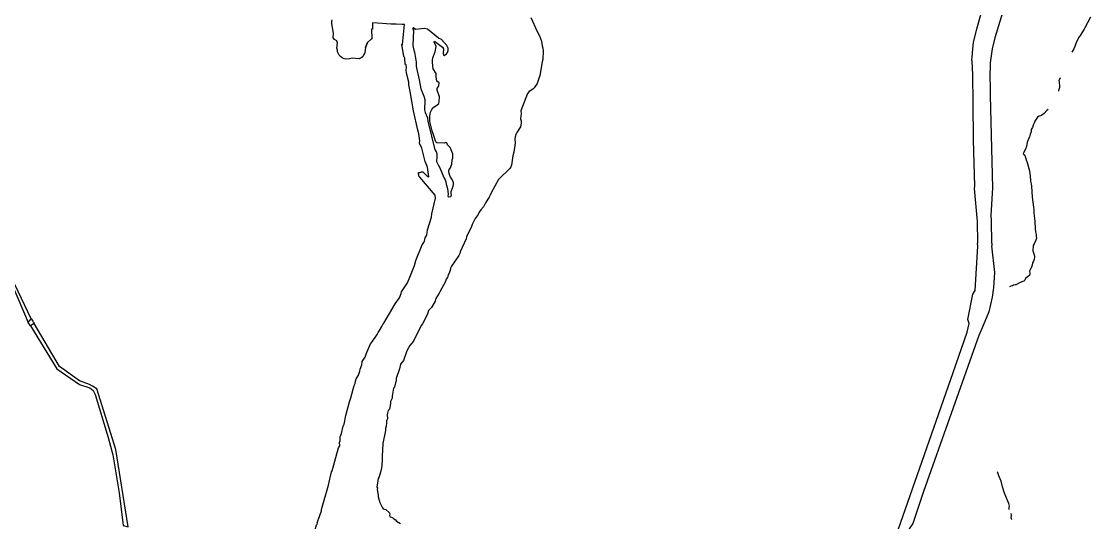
# Model space of a CAD drawing. Extents: x 708293 to 716990, y 4902010 to 4917550.
# Drawn here: x 713470 to 715499, y 4908820 to 4909771 of the extents above; entities that cross this region are included whole.
import ezdxf

# ---------------------------------------------------------------- set-up
doc = ezdxf.new("R2010")
doc.units = 0
for name, color, linetype in [('creek', 7, 'Continuous'), ('creek-fill', 7, 'Continuous'), ('river-fill', 7, 'Continuous'), ('river_lake_canal', 7, 'Continuous'), ('Underground', 7, 'Continuous')]:
    doc.layers.add(name, color=color, linetype=linetype)

msp = doc.modelspace()

# ---------------------------------------------------------------- linework, layer by layer
at = {"layer": 'creek'}
for points in [[(715499.1, 4909778.9), (715488.2, 4909758.5), (715486.9, 4909756.1), (715479.6, 4909744.2), (715476.3, 4909739.6), (715471, 4909728.9), (715469.2, 4909723.6), (715467.3, 4909719.1), (715463.7, 4909712.7)], [(715438.2, 4909638.6), (715438.5, 4909639.1), (715438.7, 4909639.5), (715439.3, 4909642.8), (715440.8, 4909646.3), (715441, 4909650.3), (715440.1, 4909653.8), (715440.3, 4909656.5), (715439.6, 4909658.8), (715441.7, 4909664.9)], [(715418.6, 4909603.9), (715415.8, 4909602.2), (715411.2, 4909596.4), (715406.7, 4909593), (715403.8, 4909592), (715401.4, 4909591.6), (715398.3, 4909589.3), (715393.4, 4909581.9), (715392.3, 4909577.7), (715390.2, 4909574), (715388.7, 4909570.1), (715386.5, 4909566.2), (715386.4, 4909561.3), (715384.3, 4909557.1), (715383.1, 4909552.3), (715380.9, 4909546.5), (715378.9, 4909542), (715377.8, 4909537.8), (715377.2, 4909534.6), (715377, 4909532.3), (715376.3, 4909529.9), (715372.4, 4909523), (715371.4, 4909519.9), (715374.1, 4909517.3), (715376.7, 4909508.3), (715378.6, 4909503.7), (715383.1, 4909487.9), (715383.8, 4909482.2), (715384.6, 4909479), (715385.3, 4909468.3), (715386.2, 4909463.1), (715386.7, 4909458.3), (715387.9, 4909437.7), (715390.9, 4909418.7), (715391.3, 4909413.6), (715391.3, 4909408.3), (715391.8, 4909402.5), (715392.7, 4909397.2), (715393.3, 4909392.2), (715394, 4909377.3), (715394.6, 4909371.9), (715395.5, 4909367.1), (715395.5, 4909363.1), (715396.5, 4909359.6), (715395.3, 4909356.2), (715392, 4909349.3), (715389.8, 4909345.9), (715389.4, 4909336), (715390.7, 4909332), (715392.2, 4909328.9), (715392.4, 4909324.4), (715392.3, 4909319.5), (715390.6, 4909316.6), (715388.8, 4909313), (715388.5, 4909308.9), (715386.7, 4909304.8), (715384.9, 4909301.2), (715383.4, 4909297.1), (715383.6, 4909293.3), (715383.3, 4909289), (715379.6, 4909286.6), (715375.8, 4909283.4), (715374.6, 4909280.3), (715372.5, 4909278.4), (715368.9, 4909276.8), (715367.4, 4909276.7), (715365.4, 4909276.1), (715357.2, 4909271.5), (715355.8, 4909271.1), (715353, 4909270.6), (715351, 4909269.7), (715347.7, 4909268.7), (715345, 4909267.6)], [(713482.7, 4909200.1), (713488.5, 4909207.2)], [(713487.6, 4909193.4), (713482.7, 4909200.1)], [(713494.3, 4909197.9), (713487.6, 4909193.4)], [(713488.5, 4909207.2), (713488.5, 4909207.2), (713488.6, 4909207.2), (713488.8, 4909207), (713489.5, 4909206.3), (713490.7, 4909204.6), (713491.9, 4909202.7), (713492.7, 4909201.5), (713493.8, 4909200.1), (713493.9, 4909199), (713494.3, 4909197.9)], [(715344.7, 4908845.5), (715344.6, 4908846.9), (715344.6, 4908849.1), (715345, 4908851.9), (715344.2, 4908856.5), (715342.1, 4908860.8), (715336, 4908876.2), (715332.1, 4908888.3), (715329.1, 4908898.8), (715324.7, 4908909.2), (715322.3, 4908916.5)], [(715347.5, 4908837.7), (715347.5, 4908837.5), (715348.3, 4908834.9), (715348.3, 4908833.2), (715348, 4908829.9), (715348.3, 4908828), (715348.7, 4908827), (715349.3, 4908826.2)]]:
    msp.add_lwpolyline(points, dxfattribs=at)
at = {"layer": 'creek-fill'}
for p, q in [((713482.7, 4909200.1), (713488.5, 4909207.2)), ((713494.3, 4909197.9), (713487.6, 4909193.4))]:
    msp.add_line(p, q, dxfattribs=at)
for points in [[(713487.6, 4909193.4), (713482.7, 4909200.1)], [(713488.5, 4909207.2), (713488.5, 4909207.2), (713488.6, 4909207.2), (713488.8, 4909207), (713489.5, 4909206.3), (713490.7, 4909204.6), (713491.9, 4909202.7), (713492.7, 4909201.5), (713493.8, 4909200.1), (713493.9, 4909199), (713494.3, 4909197.9)]]:
    msp.add_lwpolyline(points, dxfattribs=at)
at = {"layer": 'river-fill'}
for points in [[(715338.7, 4909809.9), (715317.4, 4909739.9), (715312.3, 4909718.9), (715308.5, 4909692.4), (715307.6, 4909663), (715308.2, 4909649.8), (715308.7, 4909630.6), (715313.2, 4909455.1), (715309.9, 4909402.7), (715310.1, 4909393.3), (715310.9, 4909350.7), (715311.4, 4909350.7), (715311.6, 4909345.3), (715311, 4909345.3), (715316.6, 4909295.1), (715314.8, 4909266.3), (715312.5, 4909247.8), (715305.8, 4909220.4), (715295.2, 4909194.2), (715286.7, 4909175.2), (715182.3, 4908879.3), (715161.5, 4908818.9)], [(715134.1, 4908806.7), (715238.6, 4909105.1), (715264.8, 4909181.9), (715268.6, 4909197.8), (715265.9, 4909205.8), (715275.5, 4909254), (715280, 4909260.7), (715285.1, 4909344.5), (715284.5, 4909350.3), (715285.2, 4909350.3), (715284.4, 4909392.1), (715284.1, 4909398.7), (715278.6, 4909453.9), (715279.1, 4909458.3), (715276.8, 4909546.7), (715276, 4909616.4), (715275.3, 4909669.9), (715274.4, 4909695.7), (715273.4, 4909697.3), (715273.5, 4909698.7), (715274.4, 4909702.4), (715275.5, 4909719.3), (715276.9, 4909730.8), (715283, 4909757.2), (715292.8, 4909790.3)], [(714132.8, 4909159.8), (714135.6, 4909163.1), (714137.8, 4909166.3), (714140.2, 4909169.9), (714142.7, 4909173.5), (714145.1, 4909177.5), (714147.3, 4909181.1), (714149.5, 4909184.7), (714154, 4909192.1), (714155.7, 4909196.4), (714157.9, 4909198.8), (714179.5, 4909235.5), (714187.9, 4909246.9), (714191, 4909254.7), (714191.5, 4909258.4), (714202.6, 4909275), (714207.4, 4909286.1), (714216.2, 4909308.2), (714218.3, 4909317.5), (714230.5, 4909347.5), (714232.3, 4909350), (714234.1, 4909351.6), (714235.3, 4909354.4), (714236.6, 4909360.7), (714239.3, 4909365.5), (714240.9, 4909375.4), (714248.5, 4909399.8), (714249, 4909406), (714255.9, 4909435.5), (714255.2, 4909441.5), (714226.3, 4909475.4), (714224.1, 4909477.2), (714223.6, 4909484.5), (714226.7, 4909484.7), (714229.2, 4909485.6), (714231.6, 4909485.4), (714240.8, 4909477), (714243.2, 4909476.5), (714240.7, 4909494.3), (714236.5, 4909505), (714229.9, 4909530.4), (714225.7, 4909540.2), (714226.5, 4909544.7), (714224.3, 4909557.9), (714222.4, 4909564.9), (714214.1, 4909601.5), (714208, 4909637.8), (714206.5, 4909644.7), (714205.6, 4909650.7), (714205.6, 4909655.5), (714200.7, 4909672.6), (714200.3, 4909679.1), (714200.8, 4909683.1), (714200.2, 4909688.4), (714199.2, 4909689.7), (714198.6, 4909689.3), (714197.9, 4909701.6), (714196.7, 4909704.1), (714195.7, 4909704.2), (714191.8, 4909727.7), (714193.6, 4909727.5), (714197, 4909765), (714192.6, 4909765.4), (714181.1, 4909765.7), (714171.5, 4909765.5), (714136.8, 4909768.3), (714136.2, 4909767.9), (714136.5, 4909756), (714134.7, 4909756), (714134.8, 4909737.7), (714134.1, 4909737.3), (714126.9, 4909730.7), (714122.9, 4909721.8), (714121.9, 4909712.3), (714118.2, 4909703.9), (714115.1, 4909701.8), (714110.8, 4909700.1), (714097.5, 4909701.6), (714093, 4909699.9), (714087.8, 4909699.3), (714082.7, 4909700), (714078.7, 4909701.7), (714075.9, 4909704.7), (714073, 4909706.9), (714069.9, 4909713), (714069.8, 4909716.2), (714068.9, 4909720.5), (714070, 4909729.7), (714068.5, 4909734.2), (714064.5, 4909736.8), (714062, 4909740), (714062.3, 4909748.6), (714059.5, 4909766.7), (714059.5, 4909771), (714059.9, 4909773.8)], [(714436.6, 4909778.1), (714448.7, 4909751.7), (714453.6, 4909743.4), (714457.4, 4909733.8), (714458.6, 4909724.7), (714459.9, 4909720.2), (714460.5, 4909715.1), (714459.7, 4909699), (714458.3, 4909694.3), (714454, 4909668.4), (714448.6, 4909653.3), (714443.4, 4909644.9), (714440.7, 4909642.3), (714433.6, 4909638.3), (714430.3, 4909634), (714417.9, 4909601.5), (714418.3, 4909596.3), (714417.5, 4909586.4), (714418.5, 4909582.7), (714418.6, 4909578.2), (714417.4, 4909570.9), (714410.3, 4909560.6), (714408.1, 4909556.3), (714407.1, 4909552.2), (714406.5, 4909547.9), (714407.2, 4909540.1), (714404.8, 4909523.1), (714402.6, 4909516), (714399.9, 4909498.4), (714398.6, 4909495.1), (714396.7, 4909492.3), (714375.7, 4909471.2), (714361.5, 4909445.9), (714359.5, 4909441.6), (714357.6, 4909437.9)], [(714219.4, 4909686.3), (714220.4, 4909679.5), (714225.2, 4909660.3), (714227.8, 4909643.1), (714233.7, 4909629.5), (714235.5, 4909622.7), (714235.5, 4909615.5), (714235, 4909609.7), (714235.1, 4909603.6), (714236.3, 4909598.3), (714240.5, 4909587.9), (714241.4, 4909581.9), (714254.6, 4909527.5), (714257.4, 4909524.1), (714258.6, 4909519.7), (714258.7, 4909513.9), (714257.9, 4909505), (714262, 4909496.7), (714263.8, 4909494.8), (714272.5, 4909473.8), (714274.5, 4909470.5), (714275.7, 4909466.9), (714276.3, 4909462.1), (714278.5, 4909454.1), (714280.1, 4909443.5), (714279.6, 4909439.6), (714281.5, 4909438.3), (714285.1, 4909439.1), (714286.6, 4909441.5), (714285.9, 4909444.7), (714285.9, 4909448.2), (714289.2, 4909458.3), (714290.1, 4909461.9), (714289.9, 4909465.5), (714287.1, 4909472.6), (714284.7, 4909475.3), (714282.9, 4909478.6), (714281.6, 4909482.7), (714281.1, 4909486.8), (714281.9, 4909490.3), (714284.6, 4909493.1), (714285.4, 4909497), (714287, 4909500.2), (714287.8, 4909508.4), (714288.7, 4909511.8), (714289.1, 4909520), (714283.9, 4909532), (714279, 4909537.2), (714277.7, 4909540.6), (714275.5, 4909541.2), (714272.7, 4909539.8), (714259.4, 4909540.6), (714258.4, 4909540.7), (714256.8, 4909542.7), (714249.4, 4909563.6), (714245.4, 4909581.3), (714245, 4909591), (714246.7, 4909598.7), (714248.4, 4909602.8), (714251.1, 4909607.1), (714255.1, 4909610.4), (714258.7, 4909612.2), (714262.3, 4909615.1), (714263.2, 4909618.9), (714263.8, 4909628.1), (714259.1, 4909640.9), (714259.4, 4909643.5), (714262.2, 4909649.1), (714262.9, 4909654.7), (714258.3, 4909657.8), (714257.1, 4909665.9), (714257.2, 4909672.1), (714251.8, 4909681.1), (714250, 4909692.8), (714250.2, 4909698.3), (714250.8, 4909701.9), (714255.3, 4909713), (714257.4, 4909723.2), (714253.3, 4909731.4), (714253.9, 4909733.4), (714269.1, 4909722), (714270.8, 4909718.9), (714270.3, 4909709.9), (714271.1, 4909706.8), (714272.5, 4909706.4), (714277.1, 4909709.7), (714278.9, 4909712.2), (714280.2, 4909716), (714280.2, 4909720.3), (714277.5, 4909725.1), (714267.2, 4909736.7), (714261.8, 4909739.3), (714241, 4909756.1), (714235.2, 4909757.4), (714217.7, 4909755.6), (714213.9, 4909758.7), (714213.1, 4909758), (714213.5, 4909757.1), (714214.1, 4909755.3), (714214.4, 4909753.5), (714213.1, 4909725.4)], [(714213.1, 4909725.4), (714213.9, 4909718.7), (714215.9, 4909712.6), (714219.3, 4909693.5), (714219.4, 4909686.3)], [(714357.6, 4909437.9), (714350.6, 4909427.1), (714347.1, 4909419.1), (714342, 4909413.5), (714338.6, 4909409.1), (714336.6, 4909404.6), (714331.2, 4909397.4), (714325.3, 4909385.9), (714324.2, 4909382.1), (714314.7, 4909362.5), (714314.1, 4909358.7), (714303, 4909334.3), (714302.3, 4909331), (714300.5, 4909326.8), (714286.1, 4909307.1), (714284.3, 4909303.1), (714283.5, 4909298.7), (714279.1, 4909288.1), (714278.7, 4909285.1), (714276.4, 4909282.3), (714274.7, 4909277.9), (714264.2, 4909258.4), (714263.1, 4909255.5), (714256.6, 4909245.5), (714255.2, 4909240.5), (714248.3, 4909228.7), (714242.9, 4909223), (714240.9, 4909215.9), (714231.1, 4909197.2), (714228.9, 4909194.1), (714214, 4909164.6), (714207.5, 4909156.3), (714201.9, 4909147.2), (714200, 4909142.4), (714195.4, 4909128.1), (714189.7, 4909120.8), (714187.5, 4909112), (714181.2, 4909093.9), (714181, 4909090.3), (714178.2, 4909077.6), (714176.5, 4909075.2), (714174.9, 4909068.1), (714174.5, 4909064), (714173.5, 4909060), (714173.8, 4909056.7), (714170.6, 4909049.9), (714170.4, 4909046.3), (714168.4, 4909035.8), (714166.7, 4909033.5), (714165.8, 4909032.9), (714163.9, 4909025.3), (714164.6, 4909017.2), (714162.8, 4909013.5), (714163.2, 4909009.1), (714162.6, 4909004.2), (714162.3, 4909003.3), (714161, 4908999.1), (714160.9, 4908995.4), (714155.9, 4908970.3), (714154.5, 4908946.7), (714154.9, 4908937.5), (714153.4, 4908922.9), (714150.1, 4908911.8), (714149.1, 4908907.5), (714147.1, 4908904), (714144.6, 4908887.5), (714145.6, 4908885.5), (714145.4, 4908883.5), (714147.2, 4908872.7), (714147.2, 4908869.5), (714150, 4908858.6), (714155.3, 4908848.3), (714156.8, 4908846.3), (714158.9, 4908846.2), (714161.6, 4908845), (714168.5, 4908838.9), (714169.3, 4908836.5), (714168.9, 4908833.8), (714169.6, 4908831.5), (714172.3, 4908830.8), (714174.8, 4908829.5), (714177, 4908827.4), (714179.8, 4908825.7), (714181.9, 4908823.3), (714189.4, 4908818.9)], [(714031.6, 4908819.4), (714033.5, 4908825.8), (714033.9, 4908827), (714039.6, 4908842.7), (714039.8, 4908845.5), (714052.8, 4908891.6), (714058.8, 4908916.8), (714060, 4908918.9), (714071.8, 4908962.5), (714074.1, 4908966.1), (714073.5, 4908972.3), (714074.9, 4908975.7), (714075.3, 4908983.1), (714076.2, 4908986.5), (714077.8, 4908989.4), (714080.9, 4909003.3), (714082.4, 4909007.1), (714085.7, 4909023.8), (714092.6, 4909049.8), (714095.4, 4909057.2), (714101.3, 4909080.7), (714103.5, 4909084.3), (714104.3, 4909088.8), (714105.7, 4909093.1), (714109.5, 4909100), (714112.4, 4909107.9), (714112.9, 4909111.2), (714115.9, 4909119.9), (714117, 4909126.2), (714122.3, 4909134.3), (714125.3, 4909141.8), (714130.6, 4909155.3), (714132.8, 4909159.8)]]:
    msp.add_lwpolyline(points, dxfattribs=at)
at = {"layer": 'river_lake_canal'}
for points in [[(715273.4, 4909697.3), (715273.5, 4909698.7), (715274.4, 4909702.4), (715275.5, 4909719.3), (715276.9, 4909730.8), (715283, 4909757.2), (715292.8, 4909790.3), (715295.8, 4909802.7), (715299.5, 4909813.9), (715325.8, 4909921.9), (715330.5, 4909963.1), (715330.8, 4909977.3), (715329.2, 4910011.6), (715328.3, 4910018.5), (715323.1, 4910042), (715319.8, 4910051.9), (715319, 4910056.3), (715315.4, 4910064.2), (715313.5, 4910072.4), (715311.9, 4910077.1), (715311, 4910087.1), (715311, 4910088.4)], [(715353.8, 4910003.3), (715357.5, 4909965.4), (715357.9, 4909934.8), (715356.8, 4909905.9), (715352, 4909866.9), (715345.5, 4909834.7), (715338.7, 4909809.9), (715317.4, 4909739.9), (715312.3, 4909718.9), (715308.5, 4909692.4), (715307.6, 4909663), (715308.2, 4909649.8), (715308.7, 4909630.6)], [(714122.9, 4909721.8), (714121.9, 4909712.3), (714118.2, 4909703.9), (714115.1, 4909701.8), (714110.8, 4909700.1), (714097.5, 4909701.6), (714093, 4909699.9), (714087.8, 4909699.3), (714082.7, 4909700), (714078.7, 4909701.7), (714075.9, 4909704.7), (714073, 4909706.9), (714069.9, 4909713), (714069.8, 4909716.2), (714068.9, 4909720.5), (714070, 4909729.7), (714068.5, 4909734.2), (714064.5, 4909736.8), (714062, 4909740), (714062.3, 4909748.6), (714059.5, 4909766.7), (714059.5, 4909771), (714059.9, 4909773.8)], [(714171.5, 4909765.5), (714136.8, 4909768.3), (714136.2, 4909767.9), (714136.5, 4909756)], [(714181.1, 4909765.7), (714171.5, 4909765.5)], [(714192.6, 4909765.4), (714181.1, 4909765.7)], [(714191.8, 4909727.7), (714193.6, 4909727.5), (714197, 4909765), (714192.6, 4909765.4)], [(714436.6, 4909778.1), (714448.7, 4909751.7), (714453.6, 4909743.4), (714457.4, 4909733.8), (714458.6, 4909724.7), (714459.9, 4909720.2), (714460.5, 4909715.1), (714459.7, 4909699), (714458.3, 4909694.3), (714454, 4909668.4), (714448.6, 4909653.3), (714443.4, 4909644.9), (714440.7, 4909642.3), (714433.6, 4909638.3), (714430.3, 4909634), (714417.9, 4909601.5), (714418.3, 4909596.3), (714417.5, 4909586.4), (714418.5, 4909582.7), (714418.6, 4909578.2), (714417.4, 4909570.9), (714410.3, 4909560.6), (714408.1, 4909556.3), (714407.1, 4909552.2), (714406.5, 4909547.9), (714407.2, 4909540.1), (714404.8, 4909523.1), (714402.6, 4909516), (714399.9, 4909498.4), (714398.6, 4909495.1), (714396.7, 4909492.3)], [(714136.5, 4909756), (714134.7, 4909756)], [(714134.7, 4909756), (714134.8, 4909737.7)], [(714213.9, 4909758.7), (714213.1, 4909758)], [(714214.4, 4909753.5), (714214.1, 4909755.3), (714213.5, 4909757.1), (714213.1, 4909758)], [(714214.4, 4909753.5), (714213.1, 4909725.4)], [(714290.1, 4909461.9), (714289.9, 4909465.5), (714287.1, 4909472.6), (714284.7, 4909475.3), (714282.9, 4909478.6), (714281.6, 4909482.7), (714281.1, 4909486.8), (714281.9, 4909490.3), (714284.6, 4909493.1), (714285.4, 4909497), (714287, 4909500.2), (714287.8, 4909508.4), (714288.7, 4909511.8), (714289.1, 4909520), (714283.9, 4909532), (714279, 4909537.2), (714277.7, 4909540.6), (714275.5, 4909541.2), (714272.7, 4909539.8), (714259.4, 4909540.6), (714258.4, 4909540.7), (714256.8, 4909542.7), (714249.4, 4909563.6), (714245.4, 4909581.3), (714245, 4909591), (714246.7, 4909598.7), (714248.4, 4909602.8), (714251.1, 4909607.1), (714255.1, 4909610.4), (714258.7, 4909612.2), (714262.3, 4909615.1), (714263.2, 4909618.9), (714263.8, 4909628.1), (714259.1, 4909640.9), (714259.4, 4909643.5), (714262.2, 4909649.1), (714262.9, 4909654.7), (714258.3, 4909657.8), (714257.1, 4909665.9), (714257.2, 4909672.1), (714251.8, 4909681.1), (714250, 4909692.8), (714250.2, 4909698.3), (714250.8, 4909701.9), (714255.3, 4909713), (714257.4, 4909723.2), (714253.3, 4909731.4), (714253.9, 4909733.4), (714269.1, 4909722), (714270.8, 4909718.9), (714270.3, 4909709.9), (714271.1, 4909706.8), (714272.5, 4909706.4), (714277.1, 4909709.7), (714278.9, 4909712.2), (714280.2, 4909716), (714280.2, 4909720.3), (714277.5, 4909725.1), (714267.2, 4909736.7), (714261.8, 4909739.3), (714241, 4909756.1), (714235.2, 4909757.4), (714217.7, 4909755.6), (714213.9, 4909758.7)], [(714122.9, 4909721.8), (714126.9, 4909730.7), (714134.1, 4909737.3), (714134.8, 4909737.7)], [(714195.7, 4909704.2), (714191.8, 4909727.7)], [(714213.1, 4909725.4), (714213.9, 4909718.7), (714215.9, 4909712.6), (714219.3, 4909693.5), (714219.4, 4909686.3), (714220.4, 4909679.5), (714225.2, 4909660.3), (714227.8, 4909643.1), (714233.7, 4909629.5), (714235.5, 4909622.7), (714235.5, 4909615.5), (714235, 4909609.7), (714235.1, 4909603.6), (714236.3, 4909598.3), (714240.5, 4909587.9), (714241.4, 4909581.9), (714254.6, 4909527.5), (714257.4, 4909524.1), (714258.6, 4909519.7), (714258.7, 4909513.9), (714257.9, 4909505), (714262, 4909496.7), (714263.8, 4909494.8), (714272.5, 4909473.8), (714274.5, 4909470.5), (714275.7, 4909466.9), (714276.3, 4909462.1), (714278.5, 4909454.1), (714280.1, 4909443.5), (714279.6, 4909439.6), (714281.5, 4909438.3), (714285.1, 4909439.1), (714286.6, 4909441.5), (714285.9, 4909444.7), (714285.9, 4909448.2), (714289.2, 4909458.3), (714290.1, 4909461.9)], [(714222.4, 4909564.9), (714214.1, 4909601.5), (714208, 4909637.8), (714206.5, 4909644.7), (714205.6, 4909650.7), (714205.6, 4909655.5), (714200.7, 4909672.6), (714200.3, 4909679.1), (714200.8, 4909683.1), (714200.2, 4909688.4), (714199.2, 4909689.7), (714198.6, 4909689.3), (714197.9, 4909701.6), (714196.7, 4909704.1), (714195.7, 4909704.2)], [(715276, 4909616.4), (715275.3, 4909669.9), (715274.4, 4909695.7), (715273.4, 4909697.3)], [(715308.7, 4909630.6), (715313.2, 4909455.1), (715309.9, 4909402.7), (715310.1, 4909393.3)], [(715284.4, 4909392.1), (715284.1, 4909398.7), (715278.6, 4909453.9), (715279.1, 4909458.3), (715276.8, 4909546.7), (715276, 4909616.4)], [(714223.6, 4909484.5), (714226.7, 4909484.7), (714229.2, 4909485.6), (714231.6, 4909485.4), (714240.8, 4909477), (714243.2, 4909476.5), (714240.7, 4909494.3), (714236.5, 4909505), (714229.9, 4909530.4), (714225.7, 4909540.2), (714226.5, 4909544.7), (714224.3, 4909557.9), (714222.4, 4909564.9)], [(714224.1, 4909477.2), (714223.6, 4909484.5)], [(714396.7, 4909492.3), (714375.7, 4909471.2), (714361.5, 4909445.9), (714359.5, 4909441.6), (714357.6, 4909437.9)], [(714149.5, 4909184.7), (714154, 4909192.1), (714155.7, 4909196.4), (714157.9, 4909198.8), (714179.5, 4909235.5), (714187.9, 4909246.9), (714191, 4909254.7), (714191.5, 4909258.4), (714202.6, 4909275), (714207.4, 4909286.1), (714216.2, 4909308.2), (714218.3, 4909317.5), (714230.5, 4909347.5), (714232.3, 4909350), (714234.1, 4909351.6), (714235.3, 4909354.4), (714236.6, 4909360.7), (714239.3, 4909365.5), (714240.9, 4909375.4), (714248.5, 4909399.8), (714249, 4909406), (714255.9, 4909435.5), (714255.2, 4909441.5), (714226.3, 4909475.4), (714224.1, 4909477.2)], [(714357.6, 4909437.9), (714350.6, 4909427.1), (714347.1, 4909419.1), (714342, 4909413.5), (714338.6, 4909409.1), (714336.6, 4909404.6), (714331.2, 4909397.4), (714325.3, 4909385.9), (714324.2, 4909382.1), (714314.7, 4909362.5), (714314.1, 4909358.7), (714303, 4909334.3), (714302.3, 4909331), (714300.5, 4909326.8), (714286.1, 4909307.1), (714284.3, 4909303.1), (714283.5, 4909298.7), (714279.1, 4909288.1), (714278.7, 4909285.1), (714276.4, 4909282.3), (714274.7, 4909277.9), (714264.2, 4909258.4), (714263.1, 4909255.5), (714256.6, 4909245.5), (714255.2, 4909240.5), (714248.3, 4909228.7), (714242.9, 4909223), (714240.9, 4909215.9), (714231.1, 4909197.2), (714228.9, 4909194.1), (714214, 4909164.6), (714207.5, 4909156.3), (714201.9, 4909147.2), (714200, 4909142.4)], [(715284.5, 4909350.3), (715285.2, 4909350.3), (715284.4, 4909392.1)], [(715310.1, 4909393.3), (715310.9, 4909350.7), (715311.4, 4909350.7)], [(715124.7, 4908765.7), (715128.6, 4908777.1), (715129.5, 4908786.2), (715131.4, 4908796.3), (715134.1, 4908806.7), (715238.6, 4909105.1), (715264.8, 4909181.9), (715268.6, 4909197.8), (715265.9, 4909205.8), (715275.5, 4909254), (715280, 4909260.7), (715285.1, 4909344.5), (715284.5, 4909350.3)], [(715311.4, 4909350.7), (715311.6, 4909345.3), (715311, 4909345.3), (715316.6, 4909295.1), (715314.8, 4909266.3), (715312.5, 4909247.8), (715305.8, 4909220.4), (715295.2, 4909194.2)], [(715295.2, 4909194.2), (715286.7, 4909175.2), (715182.3, 4908879.3), (715161.5, 4908818.9), (715154.9, 4908808.7), (715145, 4908780), (715142.3, 4908771.6)], [(714130.6, 4909155.3), (714132.8, 4909159.8), (714135.6, 4909163.1), (714137.8, 4909166.3), (714140.2, 4909169.9), (714142.7, 4909173.5), (714145.1, 4909177.5), (714147.3, 4909181.1), (714149.5, 4909184.7)], [(714125.3, 4909141.8), (714130.6, 4909155.3)], [(714080.9, 4909003.3), (714082.4, 4909007.1), (714085.7, 4909023.8), (714092.6, 4909049.8), (714095.4, 4909057.2), (714101.3, 4909080.7), (714103.5, 4909084.3), (714104.3, 4909088.8), (714105.7, 4909093.1), (714109.5, 4909100), (714112.4, 4909107.9), (714112.9, 4909111.2), (714115.9, 4909119.9), (714117, 4909126.2), (714122.3, 4909134.3), (714125.3, 4909141.8)], [(714200, 4909142.4), (714195.4, 4909128.1)], [(714195.4, 4909128.1), (714189.7, 4909120.8), (714187.5, 4909112), (714181.2, 4909093.9), (714181, 4909090.3), (714178.2, 4909077.6), (714176.5, 4909075.2), (714174.9, 4909068.1), (714174.5, 4909064), (714173.5, 4909060), (714173.8, 4909056.7), (714170.6, 4909049.9), (714170.4, 4909046.3), (714168.4, 4909035.8), (714166.7, 4909033.5), (714165.8, 4909032.9), (714163.9, 4909025.3), (714164.6, 4909017.2), (714162.8, 4909013.5), (714163.2, 4909009.1), (714162.6, 4909004.2), (714162.3, 4909003.3)], [(714033.5, 4908825.8), (714033.9, 4908827), (714039.6, 4908842.7), (714039.8, 4908845.5), (714052.8, 4908891.6), (714058.8, 4908916.8), (714060, 4908918.9), (714071.8, 4908962.5), (714074.1, 4908966.1), (714073.5, 4908972.3), (714074.9, 4908975.7), (714075.3, 4908983.1), (714076.2, 4908986.5), (714077.8, 4908989.4), (714080.9, 4909003.3)], [(714162.3, 4909003.3), (714161, 4908999.1), (714160.9, 4908995.4), (714155.9, 4908970.3), (714154.5, 4908946.7), (714154.9, 4908937.5), (714153.4, 4908922.9), (714150.1, 4908911.8), (714149.1, 4908907.5), (714147.1, 4908904), (714144.6, 4908887.5), (714145.6, 4908885.5), (714145.4, 4908883.5), (714147.2, 4908872.7), (714147.2, 4908869.5), (714150, 4908858.6), (714155.3, 4908848.3), (714156.8, 4908846.3), (714158.9, 4908846.2), (714161.6, 4908845), (714168.5, 4908838.9), (714169.3, 4908836.5), (714168.9, 4908833.8), (714169.6, 4908831.5), (714172.3, 4908830.8), (714174.8, 4908829.5), (714177, 4908827.4), (714179.8, 4908825.7), (714181.9, 4908823.3), (714189.4, 4908818.9)], [(714025.2, 4908800.3), (714026.1, 4908802.2), (714030.1, 4908816), (714031.8, 4908817.9), (714031.6, 4908819.4), (714033.5, 4908825.8)]]:
    msp.add_lwpolyline(points, dxfattribs=at)
at = {"layer": 'Underground'}
for points in [[(713457.5, 4909271.9), (713452.8, 4909271.1), (713482.7, 4909200.1), (713488.5, 4909207.2)], [(713494.3, 4909197.9), (713487.6, 4909193.4), (713537.5, 4909112.4), (713580.6, 4909082.2), (713600.1, 4909076), (713606.6, 4909071.3), (713609.9, 4909063.7), (713634.8, 4908981.8), (713643.7, 4908949.3), (713655.8, 4908876.9), (713663, 4908815.1), (713672.5, 4908812.2), (713649.3, 4908958.9), (713613, 4909074.3), (713605.2, 4909079.4), (713599.3, 4909082.4), (713580.3, 4909089.4), (713542.5, 4909116.3)]]:
    msp.add_lwpolyline(points, close=True, dxfattribs=at)

doc.saveas('drawing.dxf')
